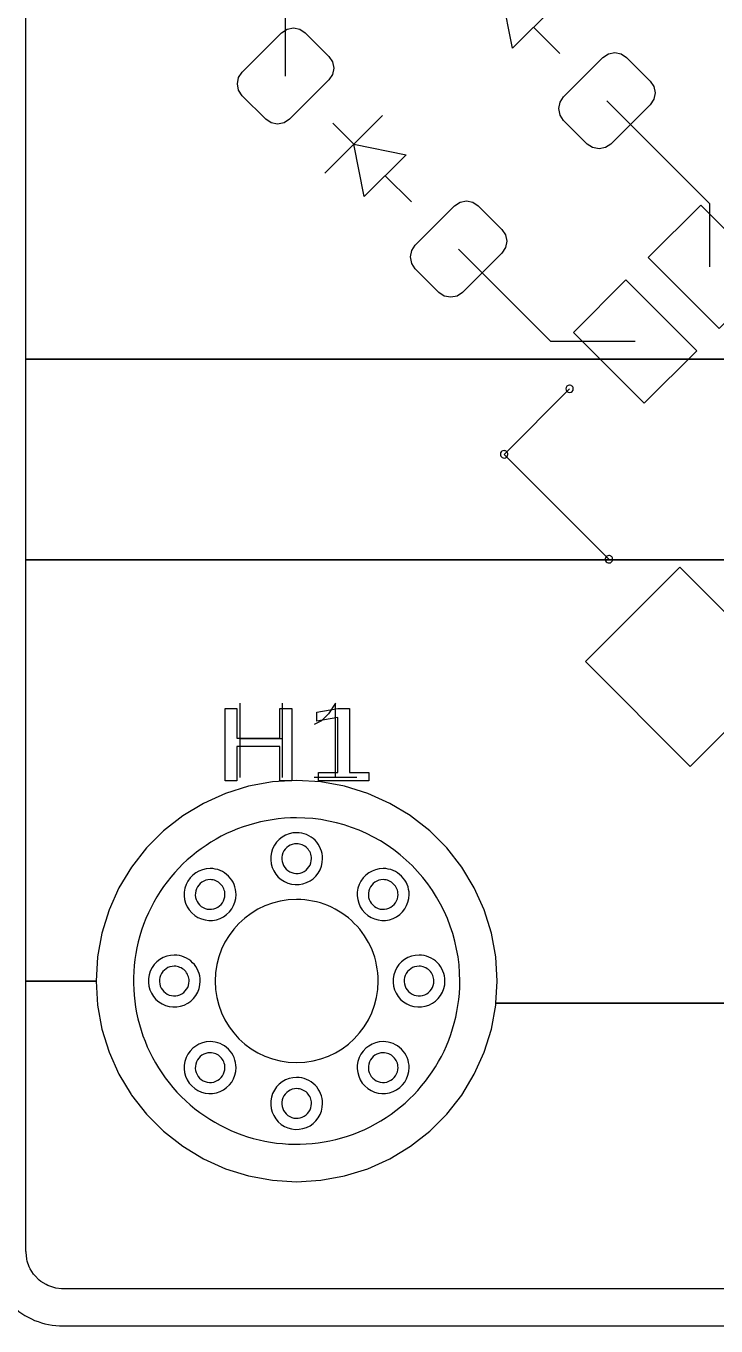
# Model space of a CAD drawing. Header units: millimetres. Extents: x 10 to 287, y 10 to 200.
# Drawn here: x 20 to 29.3, y 102.16 to 119.68 of the extents above; entities that cross this region are included whole.
import ezdxf

# ---------------------------------------------------------------- set-up
doc = ezdxf.new("R2010")
doc.units = ezdxf.units.MM
doc.layers.get('0').update_dxf_attribs({"linetype": 'CONTINUOUS'})

msp = doc.modelspace()

# ---------------------------------------------------------------- linework, layer by layer
at = {"color": 7}
for points in [[(23.5, 119.0072), (23.5, 120.6335), (33.2737, 130.4072), (40.3343, 130.4072), (44.5, 134.5729), (44.5, 135.0072)], [(32.468, 115.1891), (20.0005, 115.1891), (20.0005, 126.4773)], [(26.5607, 119.3809), (26.4192, 120.088)], [(27.1263, 119.9465), (26.5607, 119.3809)], [(26.8435, 119.6637), (27.1971, 119.3101)], [(29.2221, 117.2851), (27.8335, 118.6737)], [(24.4192, 118.088), (24.8081, 118.4769)], [(24.1364, 118.3708), (24.4192, 118.088), (24.0303, 117.6991)], [(24.4192, 118.088), (25.1263, 117.9465)], [(24.5607, 117.3809), (24.4192, 118.088)], [(25.1263, 117.9465), (24.5607, 117.3809)], [(24.8435, 117.6637), (25.1971, 117.3101)], [(29.2221, 116.4351), (29.2221, 117.2851)], [(27.0797, 115.4275), (25.8335, 116.6737)], [(28.2145, 115.4275), (27.0797, 115.4275)], [(29.631, 112.4873), (20.0005, 112.4873), (20.0005, 115.1891), (32.468, 115.1891)], [(27.3306, 114.7911), (26.4467, 113.9072)], [(26.4467, 113.9072), (27.3306, 114.7911)], [(26.4467, 113.9072), (27.8609, 112.493)], [(27.8609, 112.493), (26.4467, 113.9072)], [(38.6944, 106.5072), (26.3373, 106.5072), (26.3554, 106.8072), (26.3357, 107.1333), (26.2768, 107.4547), (26.1796, 107.7666), (26.0455, 108.0645), (25.8765, 108.3441), (25.8765, 108.3441), (25.8765, 108.3441), (25.675, 108.6012), (25.444, 108.8322), (25.1869, 109.0337), (25.1793, 109.0383), (24.9073, 109.2027), (24.6094, 109.3368), (24.6094, 109.3368), (24.6093, 109.3368), (24.2975, 109.434), (23.9761, 109.4929), (23.65, 109.5126), (23.3239, 109.4929), (23.0025, 109.434), (22.6907, 109.3368), (22.6906, 109.3368), (22.6906, 109.3368), (22.5009, 109.2514), (22.3927, 109.2027), (22.3927, 109.2027), (22.1131, 109.0337), (21.856, 108.8322), (21.625, 108.6012), (21.4235, 108.3441), (21.2545, 108.0645), (21.2545, 108.0645), (21.1204, 107.7666), (21.1204, 107.7665), (21.0232, 107.4547), (20.9643, 107.1333), (20.9446, 106.8072), (20.0005, 106.8072), (20.0005, 112.4873), (29.631, 112.4873)], [(22.8881, 109.5524), (22.8881, 110.5524)], [(23.4595, 109.5524), (23.4595, 110.5524)], [(24.1738, 109.5524), (24.1738, 110.5524), (24.0786, 110.4095), (23.9833, 110.3143), (23.8881, 110.2667)], [(22.8881, 110.0762), (23.4595, 110.0762)], [(24.4595, 109.5524), (23.8881, 109.5524)], [(53.2423, 102.6577), (20.507, 102.6577), (20.4931, 102.6585), (20.4806, 102.6599), (20.4027, 102.6687), (20.3757, 102.6748), (20.2965, 102.7026), (20.2714, 102.7146), (20.2004, 102.7592), (20.1787, 102.7766), (20.1194, 102.8359), (20.102, 102.8576), (20.1019, 102.8578), (20.0574, 102.9286), (20.0454, 102.9537), (20.0176, 103.0329), (20.0115, 103.0599), (20.0013, 103.1503), (20.0005, 103.1642), (20.0005, 106.8072), (20.9446, 106.8072), (20.9643, 106.4811), (21.0232, 106.1597), (21.1204, 105.8479), (21.1204, 105.8478), (21.1204, 105.8478), (21.2545, 105.5499), (21.4189, 105.2779), (21.4235, 105.2703), (21.625, 105.0132), (21.856, 104.7822), (22.1131, 104.5807), (22.1131, 104.5807), (22.1131, 104.5807), (22.3927, 104.4117), (22.6906, 104.2776), (22.6907, 104.2776), (22.6907, 104.2776), (23.0025, 104.1804), (23.3239, 104.1215), (23.65, 104.1018), (23.9761, 104.1215), (24.2975, 104.1804), (24.6094, 104.2776), (24.9073, 104.4117), (25.1869, 104.5807), (25.444, 104.7822), (25.675, 105.0132), (25.8765, 105.2703), (26.0455, 105.5499), (26.1796, 105.8478), (26.2768, 106.1597), (26.3357, 106.4811), (26.3373, 106.5072), (38.6944, 106.5072)], [(20.5, 102.1572), (53.3158, 102.1572)]]:
    msp.add_lwpolyline(points, dxfattribs=at)
for points in [[(23.447, 119.5906), (23.52, 119.6393), (23.6061, 119.6565), (23.6922, 119.6393), (23.7652, 119.5906), (24.0834, 119.2724), (24.1321, 119.1994), (24.1493, 119.1133), (24.1321, 119.0272), (24.0834, 118.9542), (23.553, 118.4238), (23.48, 118.3751), (23.3939, 118.3579), (23.3078, 118.3751), (23.2348, 118.4238), (22.9166, 118.742), (22.8679, 118.815), (22.8507, 118.9011), (22.8679, 118.9872), (22.9166, 119.0602)], [(23.447, 119.5906), (23.52, 119.6393), (23.6061, 119.6565), (23.6922, 119.6393), (23.7652, 119.5906), (24.0834, 119.2724), (24.1321, 119.1994), (24.1493, 119.1133), (24.1321, 119.0272), (24.0834, 118.9542), (23.553, 118.4238), (23.48, 118.3751), (23.3939, 118.3579), (23.3078, 118.3751), (23.2348, 118.4238), (22.9166, 118.742), (22.8679, 118.815), (22.8507, 118.9011), (22.8679, 118.9872), (22.9166, 119.0602)], [(23.447, 119.5906), (23.52, 119.6393), (23.6061, 119.6565), (23.6922, 119.6393), (23.7652, 119.5906), (24.0834, 119.2724), (24.1321, 119.1994), (24.1493, 119.1133), (24.1321, 119.0272), (24.0834, 118.9542), (23.553, 118.4238), (23.48, 118.3751), (23.3939, 118.3579), (23.3078, 118.3751), (23.2348, 118.4238), (22.9166, 118.742), (22.8679, 118.815), (22.8507, 118.9011), (22.8679, 118.9872), (22.9166, 119.0602)], [(27.7804, 119.2571), (27.8534, 119.3059), (27.9395, 119.323), (28.0256, 119.3059), (28.0986, 119.2571), (28.4168, 118.9389), (28.4656, 118.8659), (28.4827, 118.7798), (28.4656, 118.6937), (28.4168, 118.6207), (27.8865, 118.0904), (27.8135, 118.0416), (27.7274, 118.0245), (27.6413, 118.0416), (27.5683, 118.0904), (27.2501, 118.4086), (27.2013, 118.4816), (27.1842, 118.5677), (27.2013, 118.6538), (27.2501, 118.7268)], [(27.7804, 119.2571), (27.8534, 119.3059), (27.9395, 119.323), (28.0256, 119.3059), (28.0986, 119.2571), (28.4168, 118.9389), (28.4656, 118.8659), (28.4827, 118.7798), (28.4656, 118.6937), (28.4168, 118.6207), (27.8865, 118.0904), (27.8135, 118.0416), (27.7274, 118.0245), (27.6413, 118.0416), (27.5683, 118.0904), (27.2501, 118.4086), (27.2013, 118.4816), (27.1842, 118.5677), (27.2013, 118.6538), (27.2501, 118.7268)], [(27.7804, 119.2571), (27.8534, 119.3059), (27.9395, 119.323), (28.0256, 119.3059), (28.0986, 119.2571), (28.4168, 118.9389), (28.4656, 118.8659), (28.4827, 118.7798), (28.4656, 118.6937), (28.4168, 118.6207), (27.8865, 118.0904), (27.8135, 118.0416), (27.7274, 118.0245), (27.6413, 118.0416), (27.5683, 118.0904), (27.2501, 118.4086), (27.2013, 118.4816), (27.1842, 118.5677), (27.2013, 118.6538), (27.2501, 118.7268)], [(25.7804, 117.2571), (25.8534, 117.3059), (25.9395, 117.323), (26.0256, 117.3059), (26.0986, 117.2571), (26.4168, 116.9389), (26.4656, 116.8659), (26.4827, 116.7798), (26.4656, 116.6937), (26.4168, 116.6207), (25.8865, 116.0904), (25.8135, 116.0416), (25.7274, 116.0245), (25.6413, 116.0416), (25.5683, 116.0904), (25.2501, 116.4086), (25.2013, 116.4816), (25.1842, 116.5677), (25.2013, 116.6538), (25.2501, 116.7268)], [(25.7804, 117.2571), (25.8534, 117.3059), (25.9395, 117.323), (26.0256, 117.3059), (26.0986, 117.2571), (26.4168, 116.9389), (26.4656, 116.8659), (26.4827, 116.7798), (26.4656, 116.6937), (26.4168, 116.6207), (25.8865, 116.0904), (25.8135, 116.0416), (25.7274, 116.0245), (25.6413, 116.0416), (25.5683, 116.0904), (25.2501, 116.4086), (25.2013, 116.4816), (25.1842, 116.5677), (25.2013, 116.6538), (25.2501, 116.7268)], [(25.7804, 117.2571), (25.8534, 117.3059), (25.9395, 117.323), (26.0256, 117.3059), (26.0986, 117.2571), (26.4168, 116.9389), (26.4656, 116.8659), (26.4827, 116.7798), (26.4656, 116.6937), (26.4168, 116.6207), (25.8865, 116.0904), (25.8135, 116.0416), (25.7274, 116.0245), (25.6413, 116.0416), (25.5683, 116.0904), (25.2501, 116.4086), (25.2013, 116.4816), (25.1842, 116.5677), (25.2013, 116.6538), (25.2501, 116.7268)], [(29.3458, 115.6043), (28.3912, 116.5589), (29.0983, 117.266), (30.0529, 116.3114)], [(29.3458, 115.6043), (28.3912, 116.5589), (29.0983, 117.266), (30.0529, 116.3114)], [(29.3458, 115.6043), (28.3912, 116.5589), (29.0983, 117.266), (30.0529, 116.3114)], [(28.3382, 114.5966), (27.3836, 115.5512), (28.0907, 116.2583), (29.0453, 115.3037)], [(28.3382, 114.5966), (27.3836, 115.5512), (28.0907, 116.2583), (29.0453, 115.3037)], [(28.3382, 114.5966), (27.3836, 115.5512), (28.0907, 116.2583), (29.0453, 115.3037)], [(27.3306, 114.8411)], [(26.4467, 113.9572)], [(26.4467, 113.9572)], [(27.8609, 112.543)], [(28.9569, 109.6999), (27.5427, 111.1141), (28.8155, 112.3869), (30.2297, 110.9727)], [(28.9569, 109.6999), (27.5427, 111.1141), (28.8155, 112.3869), (30.2297, 110.9727)], [(28.9569, 109.6999), (27.5427, 111.1141), (28.8155, 112.3869), (30.2297, 110.9727)], [(22.684075, 110.479181), (22.843941, 110.479181), (22.843941, 110.080753), (23.424841, 110.080753), (23.424841, 110.479181), (23.584708, 110.479181), (23.584708, 109.5072), (23.424841, 109.5072), (23.424841, 109.97008), (22.843941, 109.97008), (22.843941, 109.5072), (22.684075, 109.5072)], [(23.944803, 109.61787), (24.20597, 109.61787), (24.20597, 110.359392), (23.921852, 110.312522), (23.921852, 110.432311), (24.204388, 110.479181), (24.364254, 110.479181), (24.364254, 109.61787), (24.625422, 109.61787), (24.625422, 109.5072), (23.944803, 109.5072)], [(23.65, 109.0072)], [(23.65, 109.0072)], [(23.65, 109.0072)], [(23.65, 109.0072)], [(23.65, 108.8072)], [(23.65, 108.8072)], [(23.65, 108.8072)], [(23.65, 108.8072)], [(23.65, 108.6572)], [(23.65, 108.6572)], [(23.65, 108.6572)], [(23.65, 108.6572)], [(22.4833, 108.3239)], [(22.4833, 108.3239)], [(22.4833, 108.3239)], [(22.4833, 108.3239)], [(24.8167, 108.3239)], [(24.8167, 108.3239)], [(24.8167, 108.3239)], [(24.8167, 108.3239)], [(22.4833, 108.1739)], [(22.4833, 108.1739)], [(22.4833, 108.1739)], [(22.4833, 108.1739)], [(24.8167, 108.1739)], [(24.8167, 108.1739)], [(24.8167, 108.1739)], [(24.8167, 108.1739)], [(23.65, 107.9072)], [(23.65, 107.9072)], [(23.65, 107.9072)], [(23.65, 107.9072)], [(22, 107.1572)], [(22, 107.1572)], [(22, 107.1572)], [(22, 107.1572)], [(25.3, 107.1572)], [(25.3, 107.1572)], [(25.3, 107.1572)], [(25.3, 107.1572)], [(22, 107.0072)], [(22, 107.0072)], [(22, 107.0072)], [(22, 107.0072)], [(25.3, 107.0072)], [(25.3, 107.0072)], [(25.3, 107.0072)], [(25.3, 107.0072)], [(22.4833, 105.9905)], [(22.4833, 105.9905)], [(22.4833, 105.9905)], [(22.4833, 105.9905)], [(24.8167, 105.9905)], [(24.8167, 105.9905)], [(24.8167, 105.9905)], [(24.8167, 105.9905)], [(22.4833, 105.8405)], [(22.4833, 105.8405)], [(22.4833, 105.8405)], [(22.4833, 105.8405)], [(24.8167, 105.8405)], [(24.8167, 105.8405)], [(24.8167, 105.8405)], [(24.8167, 105.8405)], [(23.65, 105.5072)], [(23.65, 105.5072)], [(23.65, 105.5072)], [(23.65, 105.5072)], [(23.65, 105.3572)], [(23.65, 105.3572)], [(23.65, 105.3572)], [(23.65, 105.3572)]]:
    msp.add_lwpolyline(points, close=True, dxfattribs=at)
for points in [[(27.3306, 114.8411), (27.302986, 114.8411), (27.2806, 114.818714), (27.2806, 114.7911)], [(27.2806, 114.7911), (27.2806, 114.763486), (27.302986, 114.7411), (27.3306, 114.7411)], [(27.365955, 114.826455), (27.356579, 114.835832), (27.343861, 114.8411), (27.3306, 114.8411)], [(27.3306, 114.7411), (27.358214, 114.7411), (27.3806, 114.763486), (27.3806, 114.7911)], [(27.3806, 114.7911), (27.3806, 114.804361), (27.375332, 114.817079), (27.365955, 114.826455)], [(26.400506, 113.926334), (26.392767, 113.90765), (26.397045, 113.886145), (26.411345, 113.871845)], [(26.400506, 113.926334), (26.392767, 113.90765), (26.397045, 113.886145), (26.411345, 113.871845)], [(26.4467, 113.9572), (26.426477, 113.9572), (26.408245, 113.945018), (26.400506, 113.926334)], [(26.4467, 113.9572), (26.426477, 113.9572), (26.408245, 113.945018), (26.400506, 113.926334)], [(26.482055, 113.942555), (26.472679, 113.951932), (26.459961, 113.9572), (26.4467, 113.9572)], [(26.482055, 113.942555), (26.472679, 113.951932), (26.459961, 113.9572), (26.4467, 113.9572)], [(26.4967, 113.9072), (26.4967, 113.920461), (26.491432, 113.933179), (26.482055, 113.942555)], [(26.4967, 113.9072), (26.4967, 113.920461), (26.491432, 113.933179), (26.482055, 113.942555)], [(26.411345, 113.871845), (26.425645, 113.857545), (26.44715, 113.853267), (26.465834, 113.861006)], [(26.411345, 113.871845), (26.425645, 113.857545), (26.44715, 113.853267), (26.465834, 113.861006)], [(26.465834, 113.861006), (26.484518, 113.868745), (26.4967, 113.886977), (26.4967, 113.9072)], [(26.465834, 113.861006), (26.484518, 113.868745), (26.4967, 113.886977), (26.4967, 113.9072)], [(27.814706, 112.512134), (27.806967, 112.49345), (27.811245, 112.471945), (27.825545, 112.457645)], [(27.8609, 112.543), (27.840677, 112.543), (27.822445, 112.530818), (27.814706, 112.512134)], [(27.896255, 112.528355), (27.886879, 112.537732), (27.874161, 112.543), (27.8609, 112.543)], [(27.9109, 112.493), (27.9109, 112.506261), (27.905632, 112.518979), (27.896255, 112.528355)], [(27.825545, 112.457645), (27.839845, 112.443345), (27.86135, 112.439067), (27.880034, 112.446806)], [(27.880034, 112.446806), (27.898718, 112.454545), (27.9109, 112.472777), (27.9109, 112.493)], [(23.65, 109.0072), (22.760183, 109.0072), (21.957983, 108.471187), (21.617465, 107.649104)], [(23.65, 109.0072), (22.760183, 109.0072), (21.957983, 108.471187), (21.617465, 107.649104)], [(23.65, 109.0072), (22.760183, 109.0072), (21.957983, 108.471187), (21.617465, 107.649104)], [(23.65, 109.0072), (22.760183, 109.0072), (21.957983, 108.471187), (21.617465, 107.649104)], [(25.205635, 108.362835), (24.793055, 108.775415), (24.233476, 109.0072), (23.65, 109.0072)], [(25.205635, 108.362835), (24.793055, 108.775415), (24.233476, 109.0072), (23.65, 109.0072)], [(25.205635, 108.362835), (24.793055, 108.775415), (24.233476, 109.0072), (23.65, 109.0072)], [(25.205635, 108.362835), (24.793055, 108.775415), (24.233476, 109.0072), (23.65, 109.0072)], [(23.65, 108.8072), (23.508438, 108.8072), (23.380816, 108.721925), (23.326642, 108.591139)], [(23.65, 108.8072), (23.508438, 108.8072), (23.380816, 108.721925), (23.326642, 108.591139)], [(23.65, 108.8072), (23.508438, 108.8072), (23.380816, 108.721925), (23.326642, 108.591139)], [(23.65, 108.8072), (23.508438, 108.8072), (23.380816, 108.721925), (23.326642, 108.591139)], [(23.65, 108.6572), (23.569108, 108.6572), (23.49618, 108.608472), (23.465224, 108.533737)], [(23.65, 108.6572), (23.569108, 108.6572), (23.49618, 108.608472), (23.465224, 108.533737)], [(23.65, 108.6572), (23.569108, 108.6572), (23.49618, 108.608472), (23.465224, 108.533737)], [(23.65, 108.6572), (23.569108, 108.6572), (23.49618, 108.608472), (23.465224, 108.533737)], [(23.897487, 108.704687), (23.83185, 108.770325), (23.742826, 108.8072), (23.65, 108.8072)], [(23.897487, 108.704687), (23.83185, 108.770325), (23.742826, 108.8072), (23.65, 108.8072)], [(23.897487, 108.704687), (23.83185, 108.770325), (23.742826, 108.8072), (23.65, 108.8072)], [(23.897487, 108.704687), (23.83185, 108.770325), (23.742826, 108.8072), (23.65, 108.8072)], [(23.791421, 108.598621), (23.753914, 108.636129), (23.703043, 108.6572), (23.65, 108.6572)], [(23.791421, 108.598621), (23.753914, 108.636129), (23.703043, 108.6572), (23.65, 108.6572)], [(23.791421, 108.598621), (23.753914, 108.636129), (23.703043, 108.6572), (23.65, 108.6572)], [(23.791421, 108.598621), (23.753914, 108.636129), (23.703043, 108.6572), (23.65, 108.6572)], [(24, 108.4572), (24, 108.550026), (23.963125, 108.63905), (23.897487, 108.704687)], [(24, 108.4572), (24, 108.550026), (23.963125, 108.63905), (23.897487, 108.704687)], [(24, 108.4572), (24, 108.550026), (23.963125, 108.63905), (23.897487, 108.704687)], [(24, 108.4572), (24, 108.550026), (23.963125, 108.63905), (23.897487, 108.704687)], [(23.326642, 108.591139), (23.272469, 108.460353), (23.302413, 108.309812), (23.402513, 108.209713)], [(23.326642, 108.591139), (23.272469, 108.460353), (23.302413, 108.309812), (23.402513, 108.209713)], [(23.326642, 108.591139), (23.272469, 108.460353), (23.302413, 108.309812), (23.402513, 108.209713)], [(23.326642, 108.591139), (23.272469, 108.460353), (23.302413, 108.309812), (23.402513, 108.209713)], [(23.465224, 108.533737), (23.434268, 108.459002), (23.451379, 108.372978), (23.508579, 108.315779)], [(23.465224, 108.533737), (23.434268, 108.459002), (23.451379, 108.372978), (23.508579, 108.315779)], [(23.465224, 108.533737), (23.434268, 108.459002), (23.451379, 108.372978), (23.508579, 108.315779)], [(23.465224, 108.533737), (23.434268, 108.459002), (23.451379, 108.372978), (23.508579, 108.315779)], [(23.85, 108.4572), (23.85, 108.510243), (23.828929, 108.561114), (23.791421, 108.598621)], [(23.85, 108.4572), (23.85, 108.510243), (23.828929, 108.561114), (23.791421, 108.598621)], [(23.85, 108.4572), (23.85, 108.510243), (23.828929, 108.561114), (23.791421, 108.598621)], [(23.85, 108.4572), (23.85, 108.510243), (23.828929, 108.561114), (23.791421, 108.598621)], [(22.4833, 108.3239), (22.341738, 108.3239), (22.214116, 108.238625), (22.159942, 108.107839)], [(22.4833, 108.3239), (22.341738, 108.3239), (22.214116, 108.238625), (22.159942, 108.107839)], [(22.4833, 108.3239), (22.341738, 108.3239), (22.214116, 108.238625), (22.159942, 108.107839)], [(22.4833, 108.3239), (22.341738, 108.3239), (22.214116, 108.238625), (22.159942, 108.107839)], [(22.730787, 108.221387), (22.66515, 108.287025), (22.576126, 108.3239), (22.4833, 108.3239)], [(22.730787, 108.221387), (22.66515, 108.287025), (22.576126, 108.3239), (22.4833, 108.3239)], [(22.730787, 108.221387), (22.66515, 108.287025), (22.576126, 108.3239), (22.4833, 108.3239)], [(22.730787, 108.221387), (22.66515, 108.287025), (22.576126, 108.3239), (22.4833, 108.3239)], [(23.508579, 108.315779), (23.565778, 108.258579), (23.651802, 108.241468), (23.726537, 108.272424)], [(23.508579, 108.315779), (23.565778, 108.258579), (23.651802, 108.241468), (23.726537, 108.272424)], [(23.508579, 108.315779), (23.565778, 108.258579), (23.651802, 108.241468), (23.726537, 108.272424)], [(23.508579, 108.315779), (23.565778, 108.258579), (23.651802, 108.241468), (23.726537, 108.272424)], [(23.726537, 108.272424), (23.801272, 108.30338), (23.85, 108.376308), (23.85, 108.4572)], [(23.726537, 108.272424), (23.801272, 108.30338), (23.85, 108.376308), (23.85, 108.4572)], [(23.726537, 108.272424), (23.801272, 108.30338), (23.85, 108.376308), (23.85, 108.4572)], [(23.726537, 108.272424), (23.801272, 108.30338), (23.85, 108.376308), (23.85, 108.4572)], [(23.783939, 108.133842), (23.914725, 108.188016), (24, 108.315638), (24, 108.4572)], [(23.783939, 108.133842), (23.914725, 108.188016), (24, 108.315638), (24, 108.4572)], [(23.783939, 108.133842), (23.914725, 108.188016), (24, 108.315638), (24, 108.4572)], [(23.783939, 108.133842), (23.914725, 108.188016), (24, 108.315638), (24, 108.4572)], [(24.8167, 108.3239), (24.675138, 108.3239), (24.547516, 108.238625), (24.493342, 108.107839)], [(24.8167, 108.3239), (24.675138, 108.3239), (24.547516, 108.238625), (24.493342, 108.107839)], [(24.8167, 108.3239), (24.675138, 108.3239), (24.547516, 108.238625), (24.493342, 108.107839)], [(24.8167, 108.3239), (24.675138, 108.3239), (24.547516, 108.238625), (24.493342, 108.107839)], [(25.064187, 108.221387), (24.99855, 108.287025), (24.909526, 108.3239), (24.8167, 108.3239)], [(25.064187, 108.221387), (24.99855, 108.287025), (24.909526, 108.3239), (24.8167, 108.3239)], [(25.064187, 108.221387), (24.99855, 108.287025), (24.909526, 108.3239), (24.8167, 108.3239)], [(25.064187, 108.221387), (24.99855, 108.287025), (24.909526, 108.3239), (24.8167, 108.3239)], [(25.85, 106.8072), (25.85, 107.390676), (25.618215, 107.950255), (25.205635, 108.362835)], [(25.85, 106.8072), (25.85, 107.390676), (25.618215, 107.950255), (25.205635, 108.362835)], [(25.85, 106.8072), (25.85, 107.390676), (25.618215, 107.950255), (25.205635, 108.362835)], [(25.85, 106.8072), (25.85, 107.390676), (25.618215, 107.950255), (25.205635, 108.362835)], [(22.4833, 108.1739), (22.402408, 108.1739), (22.32948, 108.125172), (22.298524, 108.050437)], [(22.4833, 108.1739), (22.402408, 108.1739), (22.32948, 108.125172), (22.298524, 108.050437)], [(22.4833, 108.1739), (22.402408, 108.1739), (22.32948, 108.125172), (22.298524, 108.050437)], [(22.4833, 108.1739), (22.402408, 108.1739), (22.32948, 108.125172), (22.298524, 108.050437)], [(22.624721, 108.115321), (22.587214, 108.152829), (22.536343, 108.1739), (22.4833, 108.1739)], [(22.624721, 108.115321), (22.587214, 108.152829), (22.536343, 108.1739), (22.4833, 108.1739)], [(22.624721, 108.115321), (22.587214, 108.152829), (22.536343, 108.1739), (22.4833, 108.1739)], [(22.624721, 108.115321), (22.587214, 108.152829), (22.536343, 108.1739), (22.4833, 108.1739)], [(22.8333, 107.9739), (22.8333, 108.066726), (22.796425, 108.15575), (22.730787, 108.221387)], [(22.8333, 107.9739), (22.8333, 108.066726), (22.796425, 108.15575), (22.730787, 108.221387)], [(22.8333, 107.9739), (22.8333, 108.066726), (22.796425, 108.15575), (22.730787, 108.221387)], [(22.8333, 107.9739), (22.8333, 108.066726), (22.796425, 108.15575), (22.730787, 108.221387)], [(23.402513, 108.209713), (23.502612, 108.109613), (23.653153, 108.079669), (23.783939, 108.133842)], [(23.402513, 108.209713), (23.502612, 108.109613), (23.653153, 108.079669), (23.783939, 108.133842)], [(23.402513, 108.209713), (23.502612, 108.109613), (23.653153, 108.079669), (23.783939, 108.133842)], [(23.402513, 108.209713), (23.502612, 108.109613), (23.653153, 108.079669), (23.783939, 108.133842)], [(24.8167, 108.1739), (24.735808, 108.1739), (24.66288, 108.125172), (24.631924, 108.050437)], [(24.8167, 108.1739), (24.735808, 108.1739), (24.66288, 108.125172), (24.631924, 108.050437)], [(24.8167, 108.1739), (24.735808, 108.1739), (24.66288, 108.125172), (24.631924, 108.050437)], [(24.8167, 108.1739), (24.735808, 108.1739), (24.66288, 108.125172), (24.631924, 108.050437)], [(24.958121, 108.115321), (24.920614, 108.152829), (24.869743, 108.1739), (24.8167, 108.1739)], [(24.958121, 108.115321), (24.920614, 108.152829), (24.869743, 108.1739), (24.8167, 108.1739)], [(24.958121, 108.115321), (24.920614, 108.152829), (24.869743, 108.1739), (24.8167, 108.1739)], [(24.958121, 108.115321), (24.920614, 108.152829), (24.869743, 108.1739), (24.8167, 108.1739)], [(25.1667, 107.9739), (25.1667, 108.066726), (25.129825, 108.15575), (25.064187, 108.221387)], [(25.1667, 107.9739), (25.1667, 108.066726), (25.129825, 108.15575), (25.064187, 108.221387)], [(25.1667, 107.9739), (25.1667, 108.066726), (25.129825, 108.15575), (25.064187, 108.221387)], [(25.1667, 107.9739), (25.1667, 108.066726), (25.129825, 108.15575), (25.064187, 108.221387)], [(22.159942, 108.107839), (22.105769, 107.977053), (22.135713, 107.826512), (22.235813, 107.726413)], [(22.159942, 108.107839), (22.105769, 107.977053), (22.135713, 107.826512), (22.235813, 107.726413)], [(22.159942, 108.107839), (22.105769, 107.977053), (22.135713, 107.826512), (22.235813, 107.726413)], [(22.159942, 108.107839), (22.105769, 107.977053), (22.135713, 107.826512), (22.235813, 107.726413)], [(22.298524, 108.050437), (22.267568, 107.975702), (22.284679, 107.889678), (22.341879, 107.832479)], [(22.298524, 108.050437), (22.267568, 107.975702), (22.284679, 107.889678), (22.341879, 107.832479)], [(22.298524, 108.050437), (22.267568, 107.975702), (22.284679, 107.889678), (22.341879, 107.832479)], [(22.298524, 108.050437), (22.267568, 107.975702), (22.284679, 107.889678), (22.341879, 107.832479)], [(22.559837, 107.789124), (22.634572, 107.82008), (22.6833, 107.893008), (22.6833, 107.9739)], [(22.559837, 107.789124), (22.634572, 107.82008), (22.6833, 107.893008), (22.6833, 107.9739)], [(22.559837, 107.789124), (22.634572, 107.82008), (22.6833, 107.893008), (22.6833, 107.9739)], [(22.559837, 107.789124), (22.634572, 107.82008), (22.6833, 107.893008), (22.6833, 107.9739)], [(22.617239, 107.650542), (22.748025, 107.704716), (22.8333, 107.832338), (22.8333, 107.9739)], [(22.617239, 107.650542), (22.748025, 107.704716), (22.8333, 107.832338), (22.8333, 107.9739)], [(22.617239, 107.650542), (22.748025, 107.704716), (22.8333, 107.832338), (22.8333, 107.9739)], [(22.617239, 107.650542), (22.748025, 107.704716), (22.8333, 107.832338), (22.8333, 107.9739)], [(22.6833, 107.9739), (22.6833, 108.026943), (22.662229, 108.077814), (22.624721, 108.115321)], [(22.6833, 107.9739), (22.6833, 108.026943), (22.662229, 108.077814), (22.624721, 108.115321)], [(22.6833, 107.9739), (22.6833, 108.026943), (22.662229, 108.077814), (22.624721, 108.115321)], [(22.6833, 107.9739), (22.6833, 108.026943), (22.662229, 108.077814), (22.624721, 108.115321)], [(24.493342, 108.107839), (24.439169, 107.977053), (24.469113, 107.826512), (24.569213, 107.726413)], [(24.493342, 108.107839), (24.439169, 107.977053), (24.469113, 107.826512), (24.569213, 107.726413)], [(24.493342, 108.107839), (24.439169, 107.977053), (24.469113, 107.826512), (24.569213, 107.726413)], [(24.493342, 108.107839), (24.439169, 107.977053), (24.469113, 107.826512), (24.569213, 107.726413)], [(24.631924, 108.050437), (24.600968, 107.975702), (24.618079, 107.889678), (24.675279, 107.832479)], [(24.631924, 108.050437), (24.600968, 107.975702), (24.618079, 107.889678), (24.675279, 107.832479)], [(24.631924, 108.050437), (24.600968, 107.975702), (24.618079, 107.889678), (24.675279, 107.832479)], [(24.631924, 108.050437), (24.600968, 107.975702), (24.618079, 107.889678), (24.675279, 107.832479)], [(24.893237, 107.789124), (24.967972, 107.82008), (25.0167, 107.893008), (25.0167, 107.9739)], [(24.893237, 107.789124), (24.967972, 107.82008), (25.0167, 107.893008), (25.0167, 107.9739)], [(24.893237, 107.789124), (24.967972, 107.82008), (25.0167, 107.893008), (25.0167, 107.9739)], [(24.893237, 107.789124), (24.967972, 107.82008), (25.0167, 107.893008), (25.0167, 107.9739)], [(24.950639, 107.650542), (25.081425, 107.704716), (25.1667, 107.832338), (25.1667, 107.9739)], [(24.950639, 107.650542), (25.081425, 107.704716), (25.1667, 107.832338), (25.1667, 107.9739)], [(24.950639, 107.650542), (25.081425, 107.704716), (25.1667, 107.832338), (25.1667, 107.9739)], [(24.950639, 107.650542), (25.081425, 107.704716), (25.1667, 107.832338), (25.1667, 107.9739)], [(25.0167, 107.9739), (25.0167, 108.026943), (24.995629, 108.077814), (24.958121, 108.115321)], [(25.0167, 107.9739), (25.0167, 108.026943), (24.995629, 108.077814), (24.958121, 108.115321)], [(25.0167, 107.9739), (25.0167, 108.026943), (24.995629, 108.077814), (24.958121, 108.115321)], [(25.0167, 107.9739), (25.0167, 108.026943), (24.995629, 108.077814), (24.958121, 108.115321)], [(22.341879, 107.832479), (22.399078, 107.775279), (22.485102, 107.758168), (22.559837, 107.789124)], [(22.341879, 107.832479), (22.399078, 107.775279), (22.485102, 107.758168), (22.559837, 107.789124)], [(22.341879, 107.832479), (22.399078, 107.775279), (22.485102, 107.758168), (22.559837, 107.789124)], [(22.341879, 107.832479), (22.399078, 107.775279), (22.485102, 107.758168), (22.559837, 107.789124)], [(23.65, 107.9072), (23.042487, 107.9072), (22.55, 107.414713), (22.55, 106.8072)], [(23.65, 107.9072), (23.042487, 107.9072), (22.55, 107.414713), (22.55, 106.8072)], [(23.65, 107.9072), (23.042487, 107.9072), (22.55, 107.414713), (22.55, 106.8072)], [(23.65, 107.9072), (23.042487, 107.9072), (22.55, 107.414713), (22.55, 106.8072)], [(24.427817, 107.585017), (24.221527, 107.791307), (23.941738, 107.9072), (23.65, 107.9072)], [(24.427817, 107.585017), (24.221527, 107.791307), (23.941738, 107.9072), (23.65, 107.9072)], [(24.427817, 107.585017), (24.221527, 107.791307), (23.941738, 107.9072), (23.65, 107.9072)], [(24.427817, 107.585017), (24.221527, 107.791307), (23.941738, 107.9072), (23.65, 107.9072)], [(24.675279, 107.832479), (24.732478, 107.775279), (24.818502, 107.758168), (24.893237, 107.789124)], [(24.675279, 107.832479), (24.732478, 107.775279), (24.818502, 107.758168), (24.893237, 107.789124)], [(24.675279, 107.832479), (24.732478, 107.775279), (24.818502, 107.758168), (24.893237, 107.789124)], [(24.675279, 107.832479), (24.732478, 107.775279), (24.818502, 107.758168), (24.893237, 107.789124)], [(21.617465, 107.649104), (21.276947, 106.82702), (21.465169, 105.880761), (22.094365, 105.251565)], [(21.617465, 107.649104), (21.276947, 106.82702), (21.465169, 105.880761), (22.094365, 105.251565)], [(21.617465, 107.649104), (21.276947, 106.82702), (21.465169, 105.880761), (22.094365, 105.251565)], [(21.617465, 107.649104), (21.276947, 106.82702), (21.465169, 105.880761), (22.094365, 105.251565)], [(22.235813, 107.726413), (22.335912, 107.626313), (22.486453, 107.596369), (22.617239, 107.650542)], [(22.235813, 107.726413), (22.335912, 107.626313), (22.486453, 107.596369), (22.617239, 107.650542)], [(22.235813, 107.726413), (22.335912, 107.626313), (22.486453, 107.596369), (22.617239, 107.650542)], [(22.235813, 107.726413), (22.335912, 107.626313), (22.486453, 107.596369), (22.617239, 107.650542)], [(24.569213, 107.726413), (24.669312, 107.626313), (24.819853, 107.596369), (24.950639, 107.650542)], [(24.569213, 107.726413), (24.669312, 107.626313), (24.819853, 107.596369), (24.950639, 107.650542)], [(24.569213, 107.726413), (24.669312, 107.626313), (24.819853, 107.596369), (24.950639, 107.650542)], [(24.569213, 107.726413), (24.669312, 107.626313), (24.819853, 107.596369), (24.950639, 107.650542)], [(24.75, 106.8072), (24.75, 107.098938), (24.634107, 107.378727), (24.427817, 107.585017)], [(24.75, 106.8072), (24.75, 107.098938), (24.634107, 107.378727), (24.427817, 107.585017)], [(24.75, 106.8072), (24.75, 107.098938), (24.634107, 107.378727), (24.427817, 107.585017)], [(24.75, 106.8072), (24.75, 107.098938), (24.634107, 107.378727), (24.427817, 107.585017)], [(22, 107.1572), (21.858438, 107.1572), (21.730816, 107.071925), (21.676642, 106.941139)], [(22, 107.1572), (21.858438, 107.1572), (21.730816, 107.071925), (21.676642, 106.941139)], [(22, 107.1572), (21.858438, 107.1572), (21.730816, 107.071925), (21.676642, 106.941139)], [(22, 107.1572), (21.858438, 107.1572), (21.730816, 107.071925), (21.676642, 106.941139)], [(22.247487, 107.054687), (22.18185, 107.120325), (22.092826, 107.1572), (22, 107.1572)], [(22.247487, 107.054687), (22.18185, 107.120325), (22.092826, 107.1572), (22, 107.1572)], [(22.247487, 107.054687), (22.18185, 107.120325), (22.092826, 107.1572), (22, 107.1572)], [(22.247487, 107.054687), (22.18185, 107.120325), (22.092826, 107.1572), (22, 107.1572)], [(25.3, 107.1572), (25.158438, 107.1572), (25.030816, 107.071925), (24.976642, 106.941139)], [(25.3, 107.1572), (25.158438, 107.1572), (25.030816, 107.071925), (24.976642, 106.941139)], [(25.3, 107.1572), (25.158438, 107.1572), (25.030816, 107.071925), (24.976642, 106.941139)], [(25.3, 107.1572), (25.158438, 107.1572), (25.030816, 107.071925), (24.976642, 106.941139)], [(25.547487, 107.054687), (25.48185, 107.120325), (25.392826, 107.1572), (25.3, 107.1572)], [(25.547487, 107.054687), (25.48185, 107.120325), (25.392826, 107.1572), (25.3, 107.1572)], [(25.547487, 107.054687), (25.48185, 107.120325), (25.392826, 107.1572), (25.3, 107.1572)], [(25.547487, 107.054687), (25.48185, 107.120325), (25.392826, 107.1572), (25.3, 107.1572)], [(21.676642, 106.941139), (21.622469, 106.810353), (21.652413, 106.659812), (21.752513, 106.559713)], [(21.676642, 106.941139), (21.622469, 106.810353), (21.652413, 106.659812), (21.752513, 106.559713)], [(21.676642, 106.941139), (21.622469, 106.810353), (21.652413, 106.659812), (21.752513, 106.559713)], [(21.676642, 106.941139), (21.622469, 106.810353), (21.652413, 106.659812), (21.752513, 106.559713)], [(22, 107.0072), (21.919108, 107.0072), (21.84618, 106.958472), (21.815224, 106.883737)], [(22, 107.0072), (21.919108, 107.0072), (21.84618, 106.958472), (21.815224, 106.883737)], [(22, 107.0072), (21.919108, 107.0072), (21.84618, 106.958472), (21.815224, 106.883737)], [(22, 107.0072), (21.919108, 107.0072), (21.84618, 106.958472), (21.815224, 106.883737)], [(22.141421, 106.948621), (22.103914, 106.986129), (22.053043, 107.0072), (22, 107.0072)], [(22.141421, 106.948621), (22.103914, 106.986129), (22.053043, 107.0072), (22, 107.0072)], [(22.141421, 106.948621), (22.103914, 106.986129), (22.053043, 107.0072), (22, 107.0072)], [(22.141421, 106.948621), (22.103914, 106.986129), (22.053043, 107.0072), (22, 107.0072)], [(22.2, 106.8072), (22.2, 106.860243), (22.178929, 106.911114), (22.141421, 106.948621)], [(22.2, 106.8072), (22.2, 106.860243), (22.178929, 106.911114), (22.141421, 106.948621)], [(22.2, 106.8072), (22.2, 106.860243), (22.178929, 106.911114), (22.141421, 106.948621)], [(22.2, 106.8072), (22.2, 106.860243), (22.178929, 106.911114), (22.141421, 106.948621)], [(22.35, 106.8072), (22.35, 106.900026), (22.313125, 106.98905), (22.247487, 107.054687)], [(22.35, 106.8072), (22.35, 106.900026), (22.313125, 106.98905), (22.247487, 107.054687)], [(22.35, 106.8072), (22.35, 106.900026), (22.313125, 106.98905), (22.247487, 107.054687)], [(22.35, 106.8072), (22.35, 106.900026), (22.313125, 106.98905), (22.247487, 107.054687)], [(24.976642, 106.941139), (24.922469, 106.810353), (24.952413, 106.659812), (25.052513, 106.559713)], [(24.976642, 106.941139), (24.922469, 106.810353), (24.952413, 106.659812), (25.052513, 106.559713)], [(24.976642, 106.941139), (24.922469, 106.810353), (24.952413, 106.659812), (25.052513, 106.559713)], [(24.976642, 106.941139), (24.922469, 106.810353), (24.952413, 106.659812), (25.052513, 106.559713)], [(25.3, 107.0072), (25.219108, 107.0072), (25.14618, 106.958472), (25.115224, 106.883737)], [(25.3, 107.0072), (25.219108, 107.0072), (25.14618, 106.958472), (25.115224, 106.883737)], [(25.3, 107.0072), (25.219108, 107.0072), (25.14618, 106.958472), (25.115224, 106.883737)], [(25.3, 107.0072), (25.219108, 107.0072), (25.14618, 106.958472), (25.115224, 106.883737)], [(25.441421, 106.948621), (25.403914, 106.986129), (25.353043, 107.0072), (25.3, 107.0072)], [(25.441421, 106.948621), (25.403914, 106.986129), (25.353043, 107.0072), (25.3, 107.0072)], [(25.441421, 106.948621), (25.403914, 106.986129), (25.353043, 107.0072), (25.3, 107.0072)], [(25.441421, 106.948621), (25.403914, 106.986129), (25.353043, 107.0072), (25.3, 107.0072)], [(25.5, 106.8072), (25.5, 106.860243), (25.478929, 106.911114), (25.441421, 106.948621)], [(25.5, 106.8072), (25.5, 106.860243), (25.478929, 106.911114), (25.441421, 106.948621)], [(25.5, 106.8072), (25.5, 106.860243), (25.478929, 106.911114), (25.441421, 106.948621)], [(25.5, 106.8072), (25.5, 106.860243), (25.478929, 106.911114), (25.441421, 106.948621)], [(25.65, 106.8072), (25.65, 106.900026), (25.613125, 106.98905), (25.547487, 107.054687)], [(25.65, 106.8072), (25.65, 106.900026), (25.613125, 106.98905), (25.547487, 107.054687)], [(25.65, 106.8072), (25.65, 106.900026), (25.613125, 106.98905), (25.547487, 107.054687)], [(25.65, 106.8072), (25.65, 106.900026), (25.613125, 106.98905), (25.547487, 107.054687)], [(21.815224, 106.883737), (21.784268, 106.809002), (21.801379, 106.722978), (21.858579, 106.665779)], [(21.815224, 106.883737), (21.784268, 106.809002), (21.801379, 106.722978), (21.858579, 106.665779)], [(21.815224, 106.883737), (21.784268, 106.809002), (21.801379, 106.722978), (21.858579, 106.665779)], [(21.815224, 106.883737), (21.784268, 106.809002), (21.801379, 106.722978), (21.858579, 106.665779)], [(22.076537, 106.622424), (22.151272, 106.65338), (22.2, 106.726308), (22.2, 106.8072)], [(22.076537, 106.622424), (22.151272, 106.65338), (22.2, 106.726308), (22.2, 106.8072)], [(22.076537, 106.622424), (22.151272, 106.65338), (22.2, 106.726308), (22.2, 106.8072)], [(22.076537, 106.622424), (22.151272, 106.65338), (22.2, 106.726308), (22.2, 106.8072)], [(22.133939, 106.483842), (22.264725, 106.538016), (22.35, 106.665638), (22.35, 106.8072)], [(22.133939, 106.483842), (22.264725, 106.538016), (22.35, 106.665638), (22.35, 106.8072)], [(22.133939, 106.483842), (22.264725, 106.538016), (22.35, 106.665638), (22.35, 106.8072)], [(22.133939, 106.483842), (22.264725, 106.538016), (22.35, 106.665638), (22.35, 106.8072)], [(22.55, 106.8072), (22.55, 106.199687), (23.042487, 105.7072), (23.65, 105.7072)], [(22.55, 106.8072), (22.55, 106.199687), (23.042487, 105.7072), (23.65, 105.7072)], [(22.55, 106.8072), (22.55, 106.199687), (23.042487, 105.7072), (23.65, 105.7072)], [(22.55, 106.8072), (22.55, 106.199687), (23.042487, 105.7072), (23.65, 105.7072)], [(23.65, 105.7072), (24.257513, 105.7072), (24.75, 106.199687), (24.75, 106.8072)], [(23.65, 105.7072), (24.257513, 105.7072), (24.75, 106.199687), (24.75, 106.8072)], [(23.65, 105.7072), (24.257513, 105.7072), (24.75, 106.199687), (24.75, 106.8072)], [(23.65, 105.7072), (24.257513, 105.7072), (24.75, 106.199687), (24.75, 106.8072)], [(24.491904, 104.774665), (25.313987, 105.115183), (25.85, 105.917383), (25.85, 106.8072)], [(24.491904, 104.774665), (25.313987, 105.115183), (25.85, 105.917383), (25.85, 106.8072)], [(24.491904, 104.774665), (25.313987, 105.115183), (25.85, 105.917383), (25.85, 106.8072)], [(24.491904, 104.774665), (25.313987, 105.115183), (25.85, 105.917383), (25.85, 106.8072)], [(25.115224, 106.883737), (25.084268, 106.809002), (25.101379, 106.722978), (25.158579, 106.665779)], [(25.115224, 106.883737), (25.084268, 106.809002), (25.101379, 106.722978), (25.158579, 106.665779)], [(25.115224, 106.883737), (25.084268, 106.809002), (25.101379, 106.722978), (25.158579, 106.665779)], [(25.115224, 106.883737), (25.084268, 106.809002), (25.101379, 106.722978), (25.158579, 106.665779)], [(25.376537, 106.622424), (25.451272, 106.65338), (25.5, 106.726308), (25.5, 106.8072)], [(25.376537, 106.622424), (25.451272, 106.65338), (25.5, 106.726308), (25.5, 106.8072)], [(25.376537, 106.622424), (25.451272, 106.65338), (25.5, 106.726308), (25.5, 106.8072)], [(25.376537, 106.622424), (25.451272, 106.65338), (25.5, 106.726308), (25.5, 106.8072)], [(25.433939, 106.483842), (25.564725, 106.538016), (25.65, 106.665638), (25.65, 106.8072)], [(25.433939, 106.483842), (25.564725, 106.538016), (25.65, 106.665638), (25.65, 106.8072)], [(25.433939, 106.483842), (25.564725, 106.538016), (25.65, 106.665638), (25.65, 106.8072)], [(25.433939, 106.483842), (25.564725, 106.538016), (25.65, 106.665638), (25.65, 106.8072)], [(21.752513, 106.559713), (21.852612, 106.459613), (22.003153, 106.429669), (22.133939, 106.483842)], [(21.752513, 106.559713), (21.852612, 106.459613), (22.003153, 106.429669), (22.133939, 106.483842)], [(21.752513, 106.559713), (21.852612, 106.459613), (22.003153, 106.429669), (22.133939, 106.483842)], [(21.752513, 106.559713), (21.852612, 106.459613), (22.003153, 106.429669), (22.133939, 106.483842)], [(21.858579, 106.665779), (21.915778, 106.608579), (22.001802, 106.591468), (22.076537, 106.622424)], [(21.858579, 106.665779), (21.915778, 106.608579), (22.001802, 106.591468), (22.076537, 106.622424)], [(21.858579, 106.665779), (21.915778, 106.608579), (22.001802, 106.591468), (22.076537, 106.622424)], [(21.858579, 106.665779), (21.915778, 106.608579), (22.001802, 106.591468), (22.076537, 106.622424)], [(25.052513, 106.559713), (25.152612, 106.459613), (25.303153, 106.429669), (25.433939, 106.483842)], [(25.052513, 106.559713), (25.152612, 106.459613), (25.303153, 106.429669), (25.433939, 106.483842)], [(25.052513, 106.559713), (25.152612, 106.459613), (25.303153, 106.429669), (25.433939, 106.483842)], [(25.052513, 106.559713), (25.152612, 106.459613), (25.303153, 106.429669), (25.433939, 106.483842)], [(25.158579, 106.665779), (25.215778, 106.608579), (25.301802, 106.591468), (25.376537, 106.622424)], [(25.158579, 106.665779), (25.215778, 106.608579), (25.301802, 106.591468), (25.376537, 106.622424)], [(25.158579, 106.665779), (25.215778, 106.608579), (25.301802, 106.591468), (25.376537, 106.622424)], [(25.158579, 106.665779), (25.215778, 106.608579), (25.301802, 106.591468), (25.376537, 106.622424)], [(22.4833, 105.9905), (22.341738, 105.9905), (22.214116, 105.905225), (22.159942, 105.774439)], [(22.4833, 105.9905), (22.341738, 105.9905), (22.214116, 105.905225), (22.159942, 105.774439)], [(22.4833, 105.9905), (22.341738, 105.9905), (22.214116, 105.905225), (22.159942, 105.774439)], [(22.4833, 105.9905), (22.341738, 105.9905), (22.214116, 105.905225), (22.159942, 105.774439)], [(22.730787, 105.887987), (22.66515, 105.953625), (22.576126, 105.9905), (22.4833, 105.9905)], [(22.730787, 105.887987), (22.66515, 105.953625), (22.576126, 105.9905), (22.4833, 105.9905)], [(22.730787, 105.887987), (22.66515, 105.953625), (22.576126, 105.9905), (22.4833, 105.9905)], [(22.730787, 105.887987), (22.66515, 105.953625), (22.576126, 105.9905), (22.4833, 105.9905)], [(22.8333, 105.6405), (22.8333, 105.733326), (22.796425, 105.82235), (22.730787, 105.887987)], [(22.8333, 105.6405), (22.8333, 105.733326), (22.796425, 105.82235), (22.730787, 105.887987)], [(22.8333, 105.6405), (22.8333, 105.733326), (22.796425, 105.82235), (22.730787, 105.887987)], [(22.8333, 105.6405), (22.8333, 105.733326), (22.796425, 105.82235), (22.730787, 105.887987)], [(24.8167, 105.9905), (24.675138, 105.9905), (24.547516, 105.905225), (24.493342, 105.774439)], [(24.8167, 105.9905), (24.675138, 105.9905), (24.547516, 105.905225), (24.493342, 105.774439)], [(24.8167, 105.9905), (24.675138, 105.9905), (24.547516, 105.905225), (24.493342, 105.774439)], [(24.8167, 105.9905), (24.675138, 105.9905), (24.547516, 105.905225), (24.493342, 105.774439)], [(25.064187, 105.887987), (24.99855, 105.953625), (24.909526, 105.9905), (24.8167, 105.9905)], [(25.064187, 105.887987), (24.99855, 105.953625), (24.909526, 105.9905), (24.8167, 105.9905)], [(25.064187, 105.887987), (24.99855, 105.953625), (24.909526, 105.9905), (24.8167, 105.9905)], [(25.064187, 105.887987), (24.99855, 105.953625), (24.909526, 105.9905), (24.8167, 105.9905)], [(25.1667, 105.6405), (25.1667, 105.733326), (25.129825, 105.82235), (25.064187, 105.887987)], [(25.1667, 105.6405), (25.1667, 105.733326), (25.129825, 105.82235), (25.064187, 105.887987)], [(25.1667, 105.6405), (25.1667, 105.733326), (25.129825, 105.82235), (25.064187, 105.887987)], [(25.1667, 105.6405), (25.1667, 105.733326), (25.129825, 105.82235), (25.064187, 105.887987)], [(22.159942, 105.774439), (22.105769, 105.643653), (22.135713, 105.493112), (22.235813, 105.393013)], [(22.159942, 105.774439), (22.105769, 105.643653), (22.135713, 105.493112), (22.235813, 105.393013)], [(22.159942, 105.774439), (22.105769, 105.643653), (22.135713, 105.493112), (22.235813, 105.393013)], [(22.159942, 105.774439), (22.105769, 105.643653), (22.135713, 105.493112), (22.235813, 105.393013)], [(22.298524, 105.717037), (22.267568, 105.642302), (22.284679, 105.556278), (22.341879, 105.499079)], [(22.298524, 105.717037), (22.267568, 105.642302), (22.284679, 105.556278), (22.341879, 105.499079)], [(22.298524, 105.717037), (22.267568, 105.642302), (22.284679, 105.556278), (22.341879, 105.499079)], [(22.298524, 105.717037), (22.267568, 105.642302), (22.284679, 105.556278), (22.341879, 105.499079)], [(22.4833, 105.8405), (22.402408, 105.8405), (22.32948, 105.791772), (22.298524, 105.717037)], [(22.4833, 105.8405), (22.402408, 105.8405), (22.32948, 105.791772), (22.298524, 105.717037)], [(22.4833, 105.8405), (22.402408, 105.8405), (22.32948, 105.791772), (22.298524, 105.717037)], [(22.4833, 105.8405), (22.402408, 105.8405), (22.32948, 105.791772), (22.298524, 105.717037)], [(22.624721, 105.781921), (22.587214, 105.819429), (22.536343, 105.8405), (22.4833, 105.8405)], [(22.624721, 105.781921), (22.587214, 105.819429), (22.536343, 105.8405), (22.4833, 105.8405)], [(22.624721, 105.781921), (22.587214, 105.819429), (22.536343, 105.8405), (22.4833, 105.8405)], [(22.624721, 105.781921), (22.587214, 105.819429), (22.536343, 105.8405), (22.4833, 105.8405)], [(22.6833, 105.6405), (22.6833, 105.693543), (22.662229, 105.744414), (22.624721, 105.781921)], [(22.6833, 105.6405), (22.6833, 105.693543), (22.662229, 105.744414), (22.624721, 105.781921)], [(22.6833, 105.6405), (22.6833, 105.693543), (22.662229, 105.744414), (22.624721, 105.781921)], [(22.6833, 105.6405), (22.6833, 105.693543), (22.662229, 105.744414), (22.624721, 105.781921)], [(24.493342, 105.774439), (24.439169, 105.643653), (24.469113, 105.493112), (24.569213, 105.393013)], [(24.493342, 105.774439), (24.439169, 105.643653), (24.469113, 105.493112), (24.569213, 105.393013)], [(24.493342, 105.774439), (24.439169, 105.643653), (24.469113, 105.493112), (24.569213, 105.393013)], [(24.493342, 105.774439), (24.439169, 105.643653), (24.469113, 105.493112), (24.569213, 105.393013)], [(24.631924, 105.717037), (24.600968, 105.642302), (24.618079, 105.556278), (24.675279, 105.499079)], [(24.631924, 105.717037), (24.600968, 105.642302), (24.618079, 105.556278), (24.675279, 105.499079)], [(24.631924, 105.717037), (24.600968, 105.642302), (24.618079, 105.556278), (24.675279, 105.499079)], [(24.631924, 105.717037), (24.600968, 105.642302), (24.618079, 105.556278), (24.675279, 105.499079)], [(24.8167, 105.8405), (24.735808, 105.8405), (24.66288, 105.791772), (24.631924, 105.717037)], [(24.8167, 105.8405), (24.735808, 105.8405), (24.66288, 105.791772), (24.631924, 105.717037)], [(24.8167, 105.8405), (24.735808, 105.8405), (24.66288, 105.791772), (24.631924, 105.717037)], [(24.8167, 105.8405), (24.735808, 105.8405), (24.66288, 105.791772), (24.631924, 105.717037)], [(24.958121, 105.781921), (24.920614, 105.819429), (24.869743, 105.8405), (24.8167, 105.8405)], [(24.958121, 105.781921), (24.920614, 105.819429), (24.869743, 105.8405), (24.8167, 105.8405)], [(24.958121, 105.781921), (24.920614, 105.819429), (24.869743, 105.8405), (24.8167, 105.8405)], [(24.958121, 105.781921), (24.920614, 105.819429), (24.869743, 105.8405), (24.8167, 105.8405)], [(25.0167, 105.6405), (25.0167, 105.693543), (24.995629, 105.744414), (24.958121, 105.781921)], [(25.0167, 105.6405), (25.0167, 105.693543), (24.995629, 105.744414), (24.958121, 105.781921)], [(25.0167, 105.6405), (25.0167, 105.693543), (24.995629, 105.744414), (24.958121, 105.781921)], [(25.0167, 105.6405), (25.0167, 105.693543), (24.995629, 105.744414), (24.958121, 105.781921)], [(22.341879, 105.499079), (22.399078, 105.441879), (22.485102, 105.424768), (22.559837, 105.455724)], [(22.341879, 105.499079), (22.399078, 105.441879), (22.485102, 105.424768), (22.559837, 105.455724)], [(22.341879, 105.499079), (22.399078, 105.441879), (22.485102, 105.424768), (22.559837, 105.455724)], [(22.341879, 105.499079), (22.399078, 105.441879), (22.485102, 105.424768), (22.559837, 105.455724)], [(22.559837, 105.455724), (22.634572, 105.48668), (22.6833, 105.559608), (22.6833, 105.6405)], [(22.559837, 105.455724), (22.634572, 105.48668), (22.6833, 105.559608), (22.6833, 105.6405)], [(22.559837, 105.455724), (22.634572, 105.48668), (22.6833, 105.559608), (22.6833, 105.6405)], [(22.559837, 105.455724), (22.634572, 105.48668), (22.6833, 105.559608), (22.6833, 105.6405)], [(22.617239, 105.317142), (22.748025, 105.371316), (22.8333, 105.498938), (22.8333, 105.6405)], [(22.617239, 105.317142), (22.748025, 105.371316), (22.8333, 105.498938), (22.8333, 105.6405)], [(22.617239, 105.317142), (22.748025, 105.371316), (22.8333, 105.498938), (22.8333, 105.6405)], [(22.617239, 105.317142), (22.748025, 105.371316), (22.8333, 105.498938), (22.8333, 105.6405)], [(23.65, 105.5072), (23.508438, 105.5072), (23.380816, 105.421925), (23.326642, 105.291139)], [(23.65, 105.5072), (23.508438, 105.5072), (23.380816, 105.421925), (23.326642, 105.291139)], [(23.65, 105.5072), (23.508438, 105.5072), (23.380816, 105.421925), (23.326642, 105.291139)], [(23.65, 105.5072), (23.508438, 105.5072), (23.380816, 105.421925), (23.326642, 105.291139)], [(23.897487, 105.404687), (23.83185, 105.470325), (23.742826, 105.5072), (23.65, 105.5072)], [(23.897487, 105.404687), (23.83185, 105.470325), (23.742826, 105.5072), (23.65, 105.5072)], [(23.897487, 105.404687), (23.83185, 105.470325), (23.742826, 105.5072), (23.65, 105.5072)], [(23.897487, 105.404687), (23.83185, 105.470325), (23.742826, 105.5072), (23.65, 105.5072)], [(24.675279, 105.499079), (24.732478, 105.441879), (24.818502, 105.424768), (24.893237, 105.455724)], [(24.675279, 105.499079), (24.732478, 105.441879), (24.818502, 105.424768), (24.893237, 105.455724)], [(24.675279, 105.499079), (24.732478, 105.441879), (24.818502, 105.424768), (24.893237, 105.455724)], [(24.675279, 105.499079), (24.732478, 105.441879), (24.818502, 105.424768), (24.893237, 105.455724)], [(24.893237, 105.455724), (24.967972, 105.48668), (25.0167, 105.559608), (25.0167, 105.6405)], [(24.893237, 105.455724), (24.967972, 105.48668), (25.0167, 105.559608), (25.0167, 105.6405)], [(24.893237, 105.455724), (24.967972, 105.48668), (25.0167, 105.559608), (25.0167, 105.6405)], [(24.893237, 105.455724), (24.967972, 105.48668), (25.0167, 105.559608), (25.0167, 105.6405)], [(24.950639, 105.317142), (25.081425, 105.371316), (25.1667, 105.498938), (25.1667, 105.6405)], [(24.950639, 105.317142), (25.081425, 105.371316), (25.1667, 105.498938), (25.1667, 105.6405)], [(24.950639, 105.317142), (25.081425, 105.371316), (25.1667, 105.498938), (25.1667, 105.6405)], [(24.950639, 105.317142), (25.081425, 105.371316), (25.1667, 105.498938), (25.1667, 105.6405)], [(22.235813, 105.393013), (22.335912, 105.292913), (22.486453, 105.262969), (22.617239, 105.317142)], [(22.235813, 105.393013), (22.335912, 105.292913), (22.486453, 105.262969), (22.617239, 105.317142)], [(22.235813, 105.393013), (22.335912, 105.292913), (22.486453, 105.262969), (22.617239, 105.317142)], [(22.235813, 105.393013), (22.335912, 105.292913), (22.486453, 105.262969), (22.617239, 105.317142)], [(23.65, 105.3572), (23.569108, 105.3572), (23.49618, 105.308472), (23.465224, 105.233737)], [(23.65, 105.3572), (23.569108, 105.3572), (23.49618, 105.308472), (23.465224, 105.233737)], [(23.65, 105.3572), (23.569108, 105.3572), (23.49618, 105.308472), (23.465224, 105.233737)], [(23.65, 105.3572), (23.569108, 105.3572), (23.49618, 105.308472), (23.465224, 105.233737)], [(23.791421, 105.298621), (23.753914, 105.336129), (23.703043, 105.3572), (23.65, 105.3572)], [(23.791421, 105.298621), (23.753914, 105.336129), (23.703043, 105.3572), (23.65, 105.3572)], [(23.791421, 105.298621), (23.753914, 105.336129), (23.703043, 105.3572), (23.65, 105.3572)], [(23.791421, 105.298621), (23.753914, 105.336129), (23.703043, 105.3572), (23.65, 105.3572)], [(24, 105.1572), (24, 105.250026), (23.963125, 105.33905), (23.897487, 105.404687)], [(24, 105.1572), (24, 105.250026), (23.963125, 105.33905), (23.897487, 105.404687)], [(24, 105.1572), (24, 105.250026), (23.963125, 105.33905), (23.897487, 105.404687)], [(24, 105.1572), (24, 105.250026), (23.963125, 105.33905), (23.897487, 105.404687)], [(24.569213, 105.393013), (24.669312, 105.292913), (24.819853, 105.262969), (24.950639, 105.317142)], [(24.569213, 105.393013), (24.669312, 105.292913), (24.819853, 105.262969), (24.950639, 105.317142)], [(24.569213, 105.393013), (24.669312, 105.292913), (24.819853, 105.262969), (24.950639, 105.317142)], [(24.569213, 105.393013), (24.669312, 105.292913), (24.819853, 105.262969), (24.950639, 105.317142)], [(22.094365, 105.251565), (22.723561, 104.622369), (23.66982, 104.434147), (24.491904, 104.774665)], [(22.094365, 105.251565), (22.723561, 104.622369), (23.66982, 104.434147), (24.491904, 104.774665)], [(22.094365, 105.251565), (22.723561, 104.622369), (23.66982, 104.434147), (24.491904, 104.774665)], [(22.094365, 105.251565), (22.723561, 104.622369), (23.66982, 104.434147), (24.491904, 104.774665)], [(23.326642, 105.291139), (23.272469, 105.160353), (23.302413, 105.009812), (23.402513, 104.909713)], [(23.326642, 105.291139), (23.272469, 105.160353), (23.302413, 105.009812), (23.402513, 104.909713)], [(23.326642, 105.291139), (23.272469, 105.160353), (23.302413, 105.009812), (23.402513, 104.909713)], [(23.326642, 105.291139), (23.272469, 105.160353), (23.302413, 105.009812), (23.402513, 104.909713)], [(23.465224, 105.233737), (23.434268, 105.159002), (23.451379, 105.072978), (23.508579, 105.015779)], [(23.465224, 105.233737), (23.434268, 105.159002), (23.451379, 105.072978), (23.508579, 105.015779)], [(23.465224, 105.233737), (23.434268, 105.159002), (23.451379, 105.072978), (23.508579, 105.015779)], [(23.465224, 105.233737), (23.434268, 105.159002), (23.451379, 105.072978), (23.508579, 105.015779)], [(23.726537, 104.972424), (23.801272, 105.00338), (23.85, 105.076308), (23.85, 105.1572)], [(23.726537, 104.972424), (23.801272, 105.00338), (23.85, 105.076308), (23.85, 105.1572)], [(23.726537, 104.972424), (23.801272, 105.00338), (23.85, 105.076308), (23.85, 105.1572)], [(23.726537, 104.972424), (23.801272, 105.00338), (23.85, 105.076308), (23.85, 105.1572)], [(23.783939, 104.833842), (23.914725, 104.888016), (24, 105.015638), (24, 105.1572)], [(23.783939, 104.833842), (23.914725, 104.888016), (24, 105.015638), (24, 105.1572)], [(23.783939, 104.833842), (23.914725, 104.888016), (24, 105.015638), (24, 105.1572)], [(23.783939, 104.833842), (23.914725, 104.888016), (24, 105.015638), (24, 105.1572)], [(23.85, 105.1572), (23.85, 105.210243), (23.828929, 105.261114), (23.791421, 105.298621)], [(23.85, 105.1572), (23.85, 105.210243), (23.828929, 105.261114), (23.791421, 105.298621)], [(23.85, 105.1572), (23.85, 105.210243), (23.828929, 105.261114), (23.791421, 105.298621)], [(23.85, 105.1572), (23.85, 105.210243), (23.828929, 105.261114), (23.791421, 105.298621)], [(23.508579, 105.015779), (23.565778, 104.958579), (23.651802, 104.941468), (23.726537, 104.972424)], [(23.508579, 105.015779), (23.565778, 104.958579), (23.651802, 104.941468), (23.726537, 104.972424)], [(23.508579, 105.015779), (23.565778, 104.958579), (23.651802, 104.941468), (23.726537, 104.972424)], [(23.508579, 105.015779), (23.565778, 104.958579), (23.651802, 104.941468), (23.726537, 104.972424)], [(23.402513, 104.909713), (23.502612, 104.809613), (23.653153, 104.779669), (23.783939, 104.833842)], [(23.402513, 104.909713), (23.502612, 104.809613), (23.653153, 104.779669), (23.783939, 104.833842)], [(23.402513, 104.909713), (23.502612, 104.809613), (23.653153, 104.779669), (23.783939, 104.833842)], [(23.402513, 104.909713), (23.502612, 104.809613), (23.653153, 104.779669), (23.783939, 104.833842)], [(19.792893, 102.450093), (19.98043, 102.262557), (20.234784, 102.1572), (20.5, 102.1572)]]:
    msp.add_open_spline(points, degree=3, dxfattribs=at)

doc.saveas('drawing.dxf')
